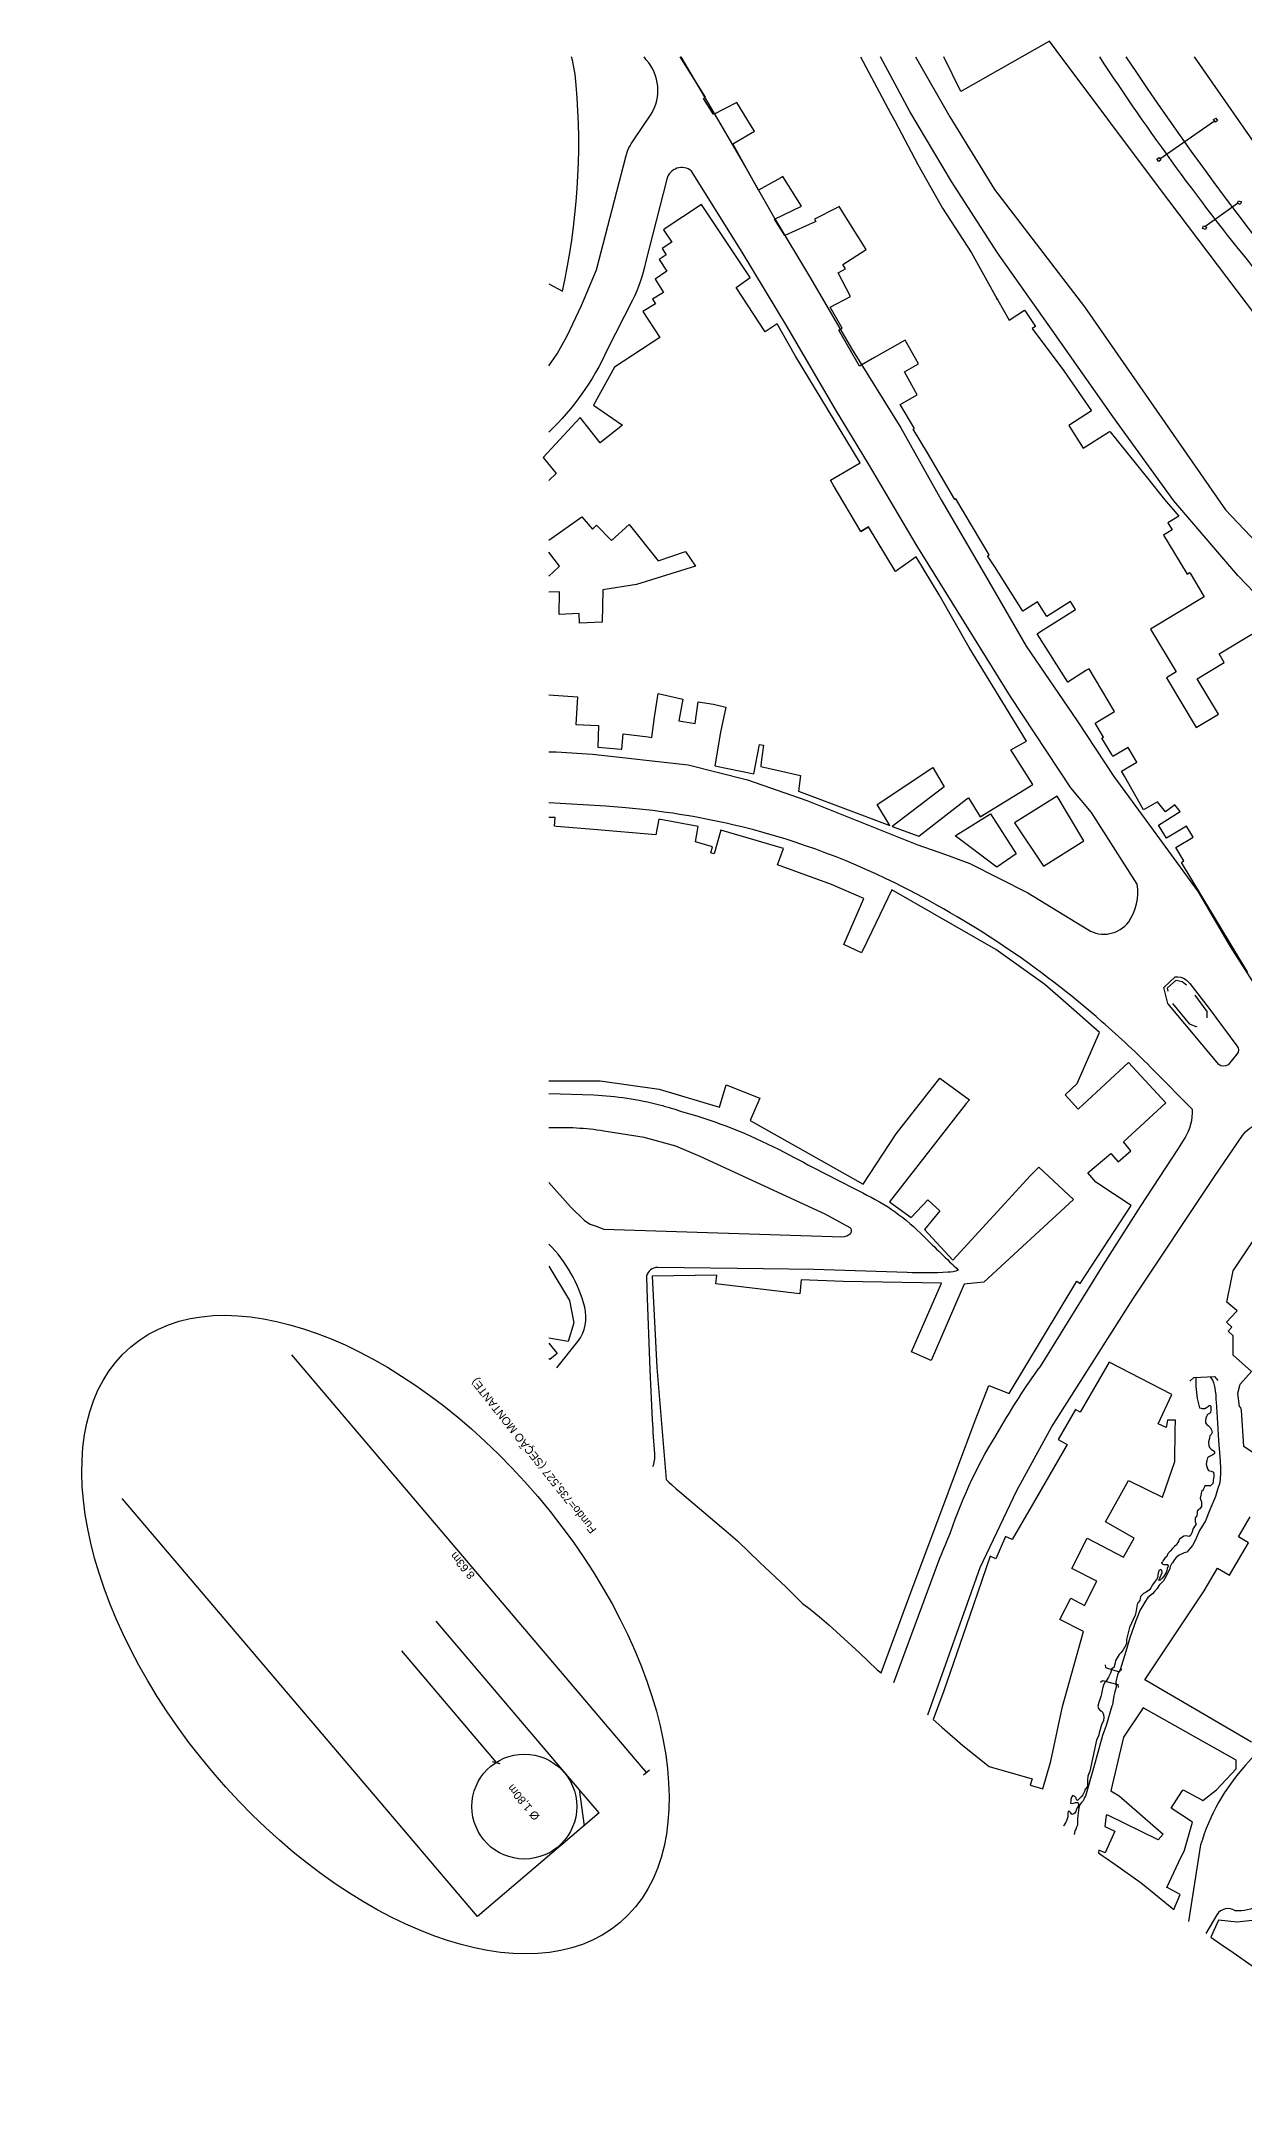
# Model space of a CAD drawing. Header units: metres. Extents: x 320405 to 332543, y 7395686 to 7410003.
# Drawn here: x 320404.8 to 320630.5, y 7409616.9 to 7410002.9 of the extents above; entities that cross this region are included whole.
import ezdxf

# ---------------------------------------------------------------- set-up
doc = ezdxf.new("R2010")
doc.units = ezdxf.units.M
doc.header["$LTSCALE"] = 10
doc.header["$MEASUREMENT"] = 0
doc.linetypes.add('DASHED', pattern=[0.75, 0.5, -0.25])
for name, color, linetype in [('Canteiro', 45, 'DASHED'), ('DETALHES', 45, 'Continuous'), ('Divisas', 45, 'Continuous'), ('Edificações', 30, 'Continuous'), ('Hidrografia', 140, 'Continuous'), ('Linha Férrea', 20, 'Continuous'), ('Pontes_Viadutos_Tubos', 190, 'Continuous'), ('Pórticos', 45, 'Continuous'), ('Vias Primárias', 230, 'Continuous')]:
    doc.layers.add(name, color=color, linetype=linetype)
doc.styles.add('ARIAL', font='arial.ttf')

msp = doc.modelspace()

# ---------------------------------------------------------------- linework, layer by layer
at = {"layer": 'Canteiro', "flags": 128}
msp.add_lwpolyline([(320620.19, 7409818.7), (320616.63, 7409823.02), (320615.97, 7409825.47), (320617.63, 7409826.92), (320618.74, 7409826.69), (320620.02, 7409825.64), (320623.39, 7409821.02), (320623.37, 7409819.7), (320621.38, 7409818.19), (320620.19, 7409818.7)], dxfattribs=at)
at = {"layer": 'DETALHES'}
for p, q in [((320451.75, 7409756.7), (320518.33, 7409678.38)), ((320486.63, 7409651.43), (320420.04, 7409729.75)), ((320505.71, 7409675.24), (320478.9, 7409706.77)), ((320472.36, 7409701.2), (320490.12, 7409680.31)), ((320489.37, 7409680.48), (320490.83, 7409680.12)), ((320518.9, 7409678.87), (320517.76, 7409677.89)), ((320509.46, 7409670.84), (320505.71, 7409675.24)), ((320505.71, 7409675.24), (320506.64, 7409668.45)), ((320509.46, 7409670.84), (320486.63, 7409651.43))]:
    msp.add_line(p, q, dxfattribs=at)
msp.add_circle((320495.42, 7409672.03), 9.83, dxfattribs=at)
msp.add_ellipse((320467.51, 7409704.26), major_axis=(-45.87, 53.95), ratio=0.564028, dxfattribs=at)
at = {"layer": 'Divisas'}
for points in [[(320632.55, 7409951.5), (320614.5, 7409975.36), (320595.14, 7410001.24), (320593.9, 7410002.91), (320577.25, 7409993.45), (320574.08, 7410000)], [(320635.24, 7409979.63), (320621.04, 7410000)]]:
    msp.add_lwpolyline(points, dxfattribs=at)
at = {"layer": 'Edificações'}
msp.add_lwpolyline([(320500, 7409957.4), (320502.55, 7409956.05, 0.077127), (320505.13, 7409994.69, 0.042125), (320504.28, 7410000, 0.042125)], format="xyb", dxfattribs=at)
for points in [[(320631.03, 7409828.36), (320622.59, 7409842.38), (320618.61, 7409849), (320619.05, 7409849.27), (320617.54, 7409851.77), (320620.8, 7409853.73), (320619.56, 7409855.79), (320615.81, 7409853.54), (320614.29, 7409855.98), (320618.35, 7409858.51), (320617.39, 7409859.78), (320617.11, 7409859.57), (320615.6, 7409858.44), (320614.15, 7409860.37), (320611.52, 7409858.87), (320607.94, 7409865.14), (320607.39, 7409866.11), (320610.22, 7409867.79), (320608.61, 7409870.51), (320605.77, 7409868.83), (320605.54, 7409869.23), (320603.71, 7409872.3), (320603.98, 7409872.46), (320602.42, 7409875.1), (320602.63, 7409875.22), (320606.09, 7409877.28), (320601.32, 7409885.3), (320600.84, 7409885), (320597.3, 7409882.76), (320591.54, 7409891.85), (320592.18, 7409892.26), (320598.75, 7409896.42), (320598.75, 7409896.42), (320597.81, 7409897.91), (320593.36, 7409895.09), (320591.65, 7409897.8), (320589.39, 7409896.37), (320588.89, 7409896.06), (320583.6, 7409904.4), (320582.24, 7409906.44), (320582.57, 7409906.66), (320576.32, 7409917.16), (320576.32, 7409917.16), (320576.12, 7409917.04), (320571.03, 7409925.77), (320568.33, 7409930.18), (320568.57, 7409930.33), (320565.88, 7409934.81), (320569.09, 7409936.61), (320566.66, 7409940.95), (320569.33, 7409942.45), (320566.84, 7409946.89), (320561.05, 7409943.64), (320558.23, 7409942.02), (320554.37, 7409948.74), (320555.01, 7409949.11), (320552.75, 7409953.05), (320556.57, 7409955.04), (320554.26, 7409959.51), (320555.65, 7409960.23), (320555.1, 7409961.08), (320559.48, 7409963.84), (320554.44, 7409971.92), (320553.98, 7409971.68), (320549.79, 7409969.52), (320550.06, 7409969.12), (320544.28, 7409966.47), (320542.33, 7409969.58), (320547.36, 7409971.96), (320543.9, 7409977.53), (320543.53, 7409977.32), (320539.31, 7409974.98), (320534.49, 7409983.68), (320538.55, 7409986.04), (320537.84, 7409987.21), (320535.28, 7409991.44), (320530.88, 7409989.17), (320530.81, 7409989.28), (320528.98, 7409992.19), (320529.05, 7409992.23), (320529.36, 7409992.4), (320524.61, 7410000)], [(320558.46, 7410000), (320564.09, 7409989.39), (320564.85, 7409987.97), (320564.85, 7409987.97), (320569.18, 7409979.81), (320573.79, 7409971.62), (320579.24, 7409963.23), (320584.05, 7409954.54), (320583.95, 7409954.73), (320584.16, 7409954.35), (320586.3, 7409950.59), (320589.16, 7409952.52), (320589.47, 7409952.06), (320591.24, 7409949.45), (320590.6, 7409949.06), (320596.54, 7409941.12), (320601.77, 7409933.64), (320597.47, 7409930.9), (320600.2, 7409926.61), (320605.14, 7409929.77), (320605.22, 7409929.68), (320612.24, 7409920.98), (320615.41, 7409917.04), (320618.13, 7409913.9), (320616.03, 7409912.63), (320616.84, 7409911.3), (320615.25, 7409910.34), (320617.18, 7409907.13), (320619.66, 7409903.02), (320620.15, 7409903.32), (320620.22, 7409903.2), (320620.22, 7409903.2), (320622.89, 7409898.77), (320612.83, 7409892.72), (320617.64, 7409884.71), (320615.78, 7409883.6), (320621.37, 7409874.3), (320625.53, 7409876.8), (320621.55, 7409883.41), (320626.63, 7409886.47), (320625.66, 7409888.1), (320631.78, 7409891.78)], [(320500, 7409880.39), (320505.38, 7409880), (320505.07, 7409874.81), (320509.34, 7409874.66), (320509.2, 7409870.58), (320513.58, 7409870.2), (320513.69, 7409870.19), (320513.94, 7409873.1), (320518.65, 7409872.52), (320519.33, 7409872.43), (320519.85, 7409876.19), (320520.53, 7409880.66), (320525.15, 7409879.58), (320524.39, 7409875.52), (320527.45, 7409875.04), (320528.03, 7409879.11), (320530.91, 7409878.64), (320533.19, 7409878.07), (320532.2, 7409873.38), (320531.15, 7409867.09), (320538.43, 7409865.57), (320539.5, 7409871.12), (320540.24, 7409870.98), (320539.83, 7409867.76), (320539.73, 7409866.97), (320547.19, 7409865.29), (320546.82, 7409862.35), (320563.95, 7409855.92), (320561.58, 7409859.87), (320571.98, 7409866.79), (320574.14, 7409863.14), (320564.39, 7409855.75), (320569.38, 7409853.93), (320578.38, 7409860.9), (320578.67, 7409861.11), (320580.88, 7409857.52), (320590.72, 7409863.57), (320586.65, 7409870.07), (320589.55, 7409871.71), (320578.79, 7409889.27), (320573.19, 7409899.16), (320568.88, 7409906.28), (320564.99, 7409903.51), (320559.96, 7409911.89), (320558.53, 7409911.03), (320553.29, 7409919.75), (320552.79, 7409920.63), (320558.4, 7409923.86), (320546.26, 7409943.85), (320542.79, 7409949.96), (320540.55, 7409948.43), (320535.13, 7409956.73), (320537.73, 7409958.63), (320528.61, 7409972.32), (320521.64, 7409967.67), (320521.5, 7409967.58), (320523.06, 7409965.23), (320521.26, 7409964.03), (320522.03, 7409962.88), (320520.69, 7409961.99), (320522.14, 7409959.81), (320519.94, 7409958.33), (320521.5, 7409955.8), (320519.47, 7409954.55), (320520, 7409953.69), (320517.63, 7409952.23), (320520.81, 7409947.35), (320512.34, 7409941.83), (320508.69, 7409935.26), (320508.37, 7409934.67), (320513.82, 7409930.91), (320509.63, 7409927.6), (320505.87, 7409932.36), (320498.93, 7409924.9), (320501.39, 7409921.91), (320500, 7409920.6)], [(320500, 7409909.36), (320506.19, 7409913.79), (320508.22, 7409911.44), (320508.97, 7409912.17), (320511.75, 7409909.35), (320515.05, 7409912.33), (320520.5, 7409905.49), (320525.61, 7409907.24), (320527.49, 7409904.54), (320516.47, 7409901.09), (320510.12, 7409900.08), (320510, 7409893.99), (320505.73, 7409893.85), (320505.67, 7409895.62), (320501.97, 7409895.43), (320502.01, 7409899.7), (320500, 7409899.61)], [(320500, 7409902.64), (320501.87, 7409904.37), (320501.87, 7409904.37), (320502, 7409904.49), (320500, 7409907.11)], [(320500, 7409808.08), (320509.66, 7409808.08), (320520.69, 7409806.51), (320532, 7409803.11), (320533.23, 7409807.29), (320539.59, 7409804.81), (320537.73, 7409800.63), (320558.97, 7409788.7), (320565.12, 7409798.13), (320573.34, 7409808.53), (320578.89, 7409804.46), (320578.26, 7409803.8), (320563.85, 7409785.38), (320567.94, 7409782.44), (320571.04, 7409785.77), (320573.29, 7409783.68), (320570.41, 7409780.2), (320575.72, 7409774.43), (320590.34, 7409790.29), (320591.9, 7409791.86), (320598.36, 7409785.79), (320598.36, 7409785.79), (320581.54, 7409770.3), (320578.45, 7409770), (320577.88, 7409769.94), (320571.66, 7409755.66), (320568.02, 7409757.25), (320573.62, 7409770.1), (320555.21, 7409770.42), (320547.34, 7409770.76), (320547.07, 7409768.12), (320531.32, 7409769.98), (320531.52, 7409771.65), (320519.4, 7409771.46), (320519.4, 7409771.46), (320520.27, 7409754.34), (320520.27, 7409754.32), (320521.99, 7409733.32), (320522.52, 7409732.83), (320522.99, 7409732.4), (320523.9, 7409731.59), (320524.94, 7409730.71), (320530.35, 7409726.17), (320533.19, 7409723.74), (320535.36, 7409721.86), (320539.57, 7409717.76), (320544.5, 7409713.13), (320547.59, 7409710.07), (320549.01, 7409709.03), (320550.77, 7409707.57), (320552.53, 7409706.11), (320555.38, 7409703.48), (320558.23, 7409700.86), (320559.89, 7409699.26), (320561.54, 7409697.66), (320562.3, 7409697.12), (320567.96, 7409712.37), (320573.31, 7409726.65), (320579.95, 7409744.37), (320582.5, 7409750.97), (320586.34, 7409749.48), (320598.99, 7409770.49), (320599.61, 7409770.09), (320609.21, 7409784.67), (320602.58, 7409789.04), (320601.08, 7409790.8), (320605.37, 7409794.46), (320606.73, 7409792.86), (320609.15, 7409794.93), (320607.74, 7409796.59), (320615.67, 7409803.95), (320608.68, 7409811.5), (320600.04, 7409803.49), (320599.52, 7409803.01), (320599.27, 7409802.77), (320596.79, 7409805.43), (320599.08, 7409807.55), (320603.25, 7409817.11), (320596.93, 7409822.65), (320592.97, 7409826.12), (320583.84, 7409832.66), (320564.32, 7409843.82), (320560.55, 7409836.05), (320558.6, 7409832.04), (320555.33, 7409833.62), (320559.04, 7409842.24), (320552.99, 7409844.85), (320542.86, 7409848.51), (320543.98, 7409851.61), (320532.25, 7409855.01), (320530.98, 7409850.62), (320530.38, 7409850.8), (320530.71, 7409851.91), (320527.5, 7409852.84), (320528.03, 7409855.75), (320520.63, 7409857.1), (320520.08, 7409854.18), (320520.08, 7409854.18), (320508.4, 7409855.15), (320501.47, 7409855.75), (320501.1, 7409855.78), (320501.2, 7409857.39), (320500, 7409857.43)], [(320637.79, 7409734.44), (320630.28, 7409739.54), (320629.84, 7409746.28), (320629.74, 7409746.81), (320629.48, 7409746.93), (320629.19, 7409749.52), (320629.61, 7409751.23), (320631.72, 7409753.57), (320628.31, 7409756.65), (320628.28, 7409760.28), (320627.36, 7409761.16), (320628.03, 7409761.86), (320627.05, 7409762.8), (320628.89, 7409764.73), (320629.05, 7409764.92), (320628.97, 7409764.99), (320627.14, 7409766.57), (320628.07, 7409771.21), (320628.32, 7409772.45), (320642.43, 7409793.56)], [(320500, 7409773.33), (320503.91, 7409766.86), (320504.72, 7409762.72), (320503.61, 7409759.18), (320500, 7409759.82)], [(320500, 7409758.86), (320501.59, 7409756.96), (320500.2, 7409755.81), (320500, 7409756.01)], [(320631.77, 7409684.11), (320611.74, 7409695.78), (320622.84, 7409712.49), (320625.34, 7409716.73), (320627.61, 7409715.39), (320631.21, 7409721.49), (320629.31, 7409722.61), (320631.5, 7409726.32)], [(320634.64, 7409650.96), (320629.04, 7409650.39), (320625.54, 7409650.71), (320624.09, 7409647.57), (320625.98, 7409646.26), (320628.29, 7409644.65), (320631.88, 7409642.15)]]:
    msp.add_lwpolyline(points, dxfattribs=at)
for points in [[(320559.96, 7409911.89), (320558.53, 7409911.03)], [(320595.32, 7409861.38), (320587.34, 7409856.39), (320592.72, 7409848.31), (320600.32, 7409853.02)], [(320582.81, 7409858.11), (320587.62, 7409850.61), (320583.97, 7409848.12), (320576.18, 7409853.98)], [(320628.97, 7409764.99), (320629.05, 7409764.92)], [(320597.19, 7409739.9), (320590.42, 7409728.24), (320586.85, 7409722.08), (320585.65, 7409722.62), (320583.81, 7409718.48), (320582.72, 7409718.96), (320578.96, 7409707.85), (320574.04, 7409693.75), (320572.08, 7409688.35), (320573.71, 7409686.9), (320577.65, 7409683.46), (320582.54, 7409679.54), (320590.6, 7409677.21), (320590.26, 7409676.04), (320592.62, 7409675.36), (320594.13, 7409680.56), (320596.33, 7409690.78), (320600.24, 7409704.82), (320600.24, 7409704.82), (320595.81, 7409707.1), (320597.85, 7409711.07), (320600.45, 7409709.74), (320602.77, 7409714.25), (320598.04, 7409716.67), (320600.94, 7409722.31), (320607.77, 7409718.8), (320609.76, 7409722.35), (320604.36, 7409725.37), (320608.71, 7409733.14), (320615.07, 7409730.03), (320617.36, 7409736.7), (320617.44, 7409742.59), (320617.47, 7409744.46), (320615.97, 7409744.48), (320615.77, 7409743.07), (320614.23, 7409743.78), (320616.78, 7409749.24), (320605.09, 7409755.33), (320599.63, 7409745.93), (320598.76, 7409746.44), (320595.52, 7409740.86)], [(320611.46, 7409690.51), (320607.74, 7409685.06), (320605.4, 7409674.98), (320606.93, 7409674.02), (320615.19, 7409666.88), (320614.27, 7409665.82), (320604.83, 7409670.39), (320604.48, 7409670.43), (320604.25, 7409668.28), (320606.15, 7409667.43), (320604.32, 7409663.34), (320603.13, 7409663.87), (320603.04, 7409663.39), (320603.94, 7409662.76), (320604.3, 7409662.5), (320606.11, 7409661.23), (320611.08, 7409657.75), (320614.12, 7409655.23), (320617.17, 7409652.71), (320618.38, 7409655.58), (320616.05, 7409656.81), (320615.85, 7409656.88), (320618.07, 7409661.53), (320619.17, 7409663.84), (320620.69, 7409669.12), (320616.67, 7409671.7), (320618.7, 7409674.86), (320618.93, 7409675.18), (320622.43, 7409673.28), (320622.64, 7409673.16), (320625.18, 7409675.15), (320628.84, 7409679.1), (320628.87, 7409680.71)]]:
    msp.add_lwpolyline(points, close=True, dxfattribs=at)
at = {"layer": 'Hidrografia'}
for points in [[(320621.28, 7409752.44), (320621.28, 7409750.76), (320621.55, 7409748.52), (320622.01, 7409746.77), (320622.28, 7409746.68), (320622.42, 7409746.64), (320622.88, 7409746.64), (320622.97, 7409746.64), (320623.29, 7409746.82), (320623.66, 7409747.09), (320623.8, 7409747.23), (320623.98, 7409747.18), (320624.12, 7409747.05), (320624.12, 7409746.59), (320624.12, 7409746.27), (320624.07, 7409745.9), (320623.89, 7409745.72), (320623.47, 7409745.49), (320623.29, 7409745.17), (320623.2, 7409744.85), (320623.11, 7409744.39), (320623.11, 7409744.12), (320623.11, 7409743.98), (320623.34, 7409743.62), (320623.66, 7409743.39), (320624.02, 7409743.07), (320624.25, 7409742.61), (320624.34, 7409742.11), (320624.21, 7409741.74), (320623.93, 7409741.51), (320623.84, 7409741.14), (320623.8, 7409740.82), (320623.7, 7409740.37), (320623.7, 7409740.14), (320623.75, 7409739.68), (320623.89, 7409739.36), (320624.21, 7409738.99), (320624.62, 7409738.72), (320624.8, 7409738.44), (320624.8, 7409738.22), (320624.66, 7409738.08), (320624.34, 7409737.9), (320623.89, 7409737.62), (320623.47, 7409737.39), (320623.34, 7409736.89), (320623.25, 7409736.2), (320623.34, 7409735.75), (320623.52, 7409735.33), (320623.7, 7409735.01), (320624.2, 7409734.88), (320624.64, 7409734.73), (320624.71, 7409734.29), (320624.71, 7409733.85), (320624.64, 7409733.49), (320624.57, 7409733.19), (320624.57, 7409732.9), (320624.49, 7409732.61), (320624.05, 7409732.17), (320623.68, 7409732.17), (320623.24, 7409732.17), (320623.02, 7409732.17), (320622.95, 7409731.95), (320622.73, 7409731.58), (320622.66, 7409731.36), (320622.36, 7409731.07), (320622.29, 7409730.7), (320622.22, 7409730.41), (320622.14, 7409729.82), (320622.22, 7409729.45), (320622.36, 7409729.16), (320622.36, 7409728.72), (320622.36, 7409728.28), (320622.07, 7409727.84), (320621.78, 7409727.69), (320621.56, 7409727.4), (320621.56, 7409727.03), (320621.48, 7409726.52), (320621.19, 7409726.15), (320621.19, 7409725.42), (320621.34, 7409725.05), (320621.19, 7409724.68), (320620.82, 7409724.17), (320620.53, 7409723.36), (320620.31, 7409722.85), (320620.03, 7409722.67), (320619.77, 7409722.7), (320619.4, 7409722.76), (320619.05, 7409722.7), (320618.82, 7409722.55), (320618.47, 7409722.35), (320618.26, 7409722.15), (320618.09, 7409721.86), (320617.95, 7409721.51), (320617.71, 7409721.1), (320617.31, 7409720.76), (320616.96, 7409720.38), (320616.49, 7409719.91), (320616, 7409719.31), (320615.86, 7409718.9), (320615.51, 7409718.61), (320615.16, 7409718.12), (320615.04, 7409717.89), (320614.9, 7409717.69), (320615, 7409717.51), (320615.32, 7409717.42), (320615.65, 7409717.42), (320615.83, 7409717.42), (320615.97, 7409717.42), (320616.07, 7409717.37), (320616.07, 7409717.28), (320616.11, 7409717.09), (320615.93, 7409716.62), (320615.88, 7409716.3), (320615.74, 7409715.93), (320615.32, 7409715.23), (320615, 7409714.86), (320614.81, 7409714.63), (320614.62, 7409714.44), (320614.39, 7409714.39), (320614.44, 7409714.58), (320614.58, 7409714.81), (320614.67, 7409715.18), (320614.9, 7409715.56), (320615, 7409715.93), (320614.95, 7409716.25), (320614.76, 7409716.44), (320614.39, 7409716.3), (320614.3, 7409715.97), (320614.2, 7409715.51), (320614.16, 7409715.14), (320614.07, 7409714.76), (320613.69, 7409714.25), (320613.18, 7409713.56), (320612.86, 7409713.04), (320612.62, 7409712.63), (320611.97, 7409712.21), (320611.51, 7409711.98), (320610.95, 7409711.42), (320610.81, 7409710.67), (320610.48, 7409710.3), (320610.3, 7409709.88), (320610.06, 7409708.43), (320609.92, 7409707.92), (320609.55, 7409707.08), (320609.27, 7409706.43), (320608.85, 7409705.6), (320608.28, 7409703.36), (320608.28, 7409702.54), (320607.91, 7409701.87), (320607.68, 7409701.43), (320607.31, 7409700.9), (320606.94, 7409700.53), (320606.56, 7409699.93), (320606.26, 7409699.41), (320606.19, 7409698.97), (320605.97, 7409698.29), (320605.97, 7409698.15), (320605.57, 7409697.82), (320605.28, 7409697.03), (320604.91, 7409696.28), (320604.54, 7409695.63), (320604.4, 7409695.44), (320604.21, 7409695.21), (320604.02, 7409694.79), (320603.84, 7409694.18), (320603.74, 7409693.76), (320603.65, 7409693.15), (320603.51, 7409692.68), (320603.37, 7409692.26), (320603.14, 7409691.52), (320602.95, 7409690.85), (320603.09, 7409690.39), (320603.32, 7409690.11), (320603.6, 7409689.92), (320603.79, 7409689.73), (320603.98, 7409689.31), (320604.07, 7409688.75), (320603.98, 7409688.19), (320603.65, 7409687.35), (320603.37, 7409686.46), (320603.04, 7409685.3), (320602.71, 7409684.46), (320601.42, 7409678.66), (320601.04, 7409677.76), (320600.97, 7409677.01), (320600.97, 7409676.34), (320600.97, 7409675.82), (320600.59, 7409675.29), (320600.44, 7409674.84), (320600.14, 7409674.24), (320599.84, 7409673.87), (320599.4, 7409673.42), (320599.1, 7409673.19), (320598.95, 7409673.27), (320598.87, 7409673.64), (320598.65, 7409673.94), (320598.27, 7409674.09), (320597.97, 7409673.79), (320597.9, 7409673.34), (320597.9, 7409673.04), (320597.82, 7409672.67), (320598.12, 7409672.6), (320598.57, 7409672.74), (320598.72, 7409672.82), (320599.17, 7409672.82), (320599.32, 7409672.52), (320599.25, 7409672.07), (320599.02, 7409671.7), (320598.8, 7409671.1), (320598.65, 7409670.8), (320598.42, 7409670.65), (320598.05, 7409670.57), (320597.9, 7409670.87), (320597.6, 7409671.1), (320597.37, 7409671.17), (320597.3, 7409670.65), (320597.3, 7409670.12), (320597.07, 7409669.37), (320596.92, 7409669.08), (320596.55, 7409668.48), (320596.48, 7409668.39)], [(320624.02, 7409752.57), (320624.44, 7409751.95), (320624.62, 7409751.53), (320624.74, 7409751.02), (320624.86, 7409750.42), (320624.92, 7409749.88), (320625.04, 7409749.19), (320625.04, 7409748.27), (320625.1, 7409747.91), (320625.37, 7409743.92), (320625.56, 7409740.66), (320625.8, 7409737.58), (320625.94, 7409735.62), (320625.94, 7409734.37), (320625.8, 7409732.72), (320625.37, 7409731.47), (320624.98, 7409730.13), (320623.93, 7409727.63), (320623.11, 7409725.61), (320622, 7409723.78), (320621.14, 7409721.77), (320620.71, 7409720.95), (320619.6, 7409719.7), (320619.12, 7409719.61), (320618.21, 7409719.13), (320617.63, 7409718.74), (320617.3, 7409718.36), (320616.91, 7409717.69), (320616.77, 7409717.5), (320616.48, 7409717.02), (320616.43, 7409716.63), (320616.24, 7409716.2), (320615.56, 7409714.89), (320615.23, 7409714.36), (320614.84, 7409713.88), (320614.46, 7409713.5), (320614.03, 7409712.92), (320613.59, 7409712.35), (320613.16, 7409711.92), (320612.34, 7409711.24), (320611.72, 7409710.33), (320611.34, 7409709.61), (320610.86, 7409708.89), (320610.04, 7409706.82), (320608.93, 7409703.65), (320608.21, 7409701.11), (320607.15, 7409697.64), (320606.67, 7409696.97), (320606.34, 7409695.38), (320606.38, 7409694.86), (320606.38, 7409694.38), (320606.24, 7409693.99), (320606.1, 7409693.51), (320605.95, 7409692.79), (320605.81, 7409691.98), (320605.66, 7409691.11), (320605.57, 7409690.87), (320604.51, 7409687.21), (320603.84, 7409685.34), (320603.12, 7409682.84), (320602.15, 7409679.23), (320601.58, 7409677.31), (320601.15, 7409675.73), (320600.62, 7409673.95), (320600.38, 7409673.66), (320600.33, 7409673.38), (320600.19, 7409673.09), (320599.85, 7409672.8), (320599.51, 7409672.27), (320599.37, 7409671.7), (320599.32, 7409671.31), (320599.13, 7409669.77), (320599.13, 7409669.05), (320599.13, 7409668.57), (320598.93, 7409668.14), (320598.84, 7409667.75), (320598.65, 7409667.46), (320598.48, 7409666.82)]]:
    msp.add_lwpolyline(points, dxfattribs=at)
at = {"layer": 'Linha Férrea', "flags": 128}
for points in [[(321000, 7409665.79, 0.078197), (320889.69, 7409761.64, 0.016428), (320831.73, 7409795.8, -0.029281), (320758.16, 7409840.19, -0.075107), (320633.21, 7409959.15, -0.026282), (320603.28, 7410000, -0.026282)], [(321000, 7409672.46, 0.064653), (320912.3, 7409751.47, 0.030753), (320836.25, 7409797.86, -0.016147), (320768.63, 7409837.8, -0.096819), (320608.25, 7410000, -0.096819)]]:
    msp.add_lwpolyline(points, format="xyb", dxfattribs=at)
at = {"layer": 'Pontes_Viadutos_Tubos'}
for points in [[(320620.18, 7409751.78), (320620.95, 7409752.42), (320624.8, 7409752.61), (320625.44, 7409751.91)], [(320604.31, 7409698.62), (320604.39, 7409698.09), (320606.96, 7409697.31), (320607.45, 7409697.76)], [(320603.45, 7409695.35), (320603.78, 7409695.67), (320606.68, 7409694.9), (320606.76, 7409694.37)]]:
    msp.add_lwpolyline(points, dxfattribs=at)
at = {"layer": 'Pórticos'}
for points in [[(320614.58, 7409980.88), (320624.83, 7409987.97)], [(320623.01, 7409968.18), (320629.11, 7409972.55)]]:
    msp.add_lwpolyline(points, dxfattribs=at)
for points in [[(320625.05, 7409988.51), (320625.4, 7409988.05), (320625.01, 7409987.74), (320624.65, 7409988.2)], [(320614.41, 7409981.1), (320614.76, 7409980.65), (320614.36, 7409980.34), (320614.01, 7409980.8)], [(320629.3, 7409973.01), (320629.84, 7409972.78), (320629.64, 7409972.32), (320629.11, 7409972.55)], [(320622.75, 7409968.29), (320623.28, 7409968.06), (320623.09, 7409967.61), (320622.55, 7409967.83)]]:
    msp.add_lwpolyline(points, close=True, dxfattribs=at)
at = {"layer": 'Vias Primárias'}
for points in [[(320500, 7409942.08), (320501.58, 7409944.34), (320503.45, 7409947.67), (320506.16, 7409953.4), (320508.94, 7409960.07), (320514.42, 7409981.24, -0.098801), (320515.96, 7409984.4), (320519.17, 7409989.21, 0.335072), (320518.28, 7409999.4), (320517.91, 7410000)], [(320524.73, 7410000), (320531.63, 7409988.27), (320536.22, 7409980.49), (320542.39, 7409969.6), (320549.04, 7409958.48), (320556.76, 7409945.34), (320565.98, 7409930.42), (320573.58, 7409916.97), (320581.65, 7409903.16), (320589.52, 7409889.51), (320599.06, 7409875.54), (320605.94, 7409865.1), (320613.34, 7409855.04), (320621.73, 7409843.49), (320627.75, 7409833.21), (320633.53, 7409824.1, 0.50602)], [(320500, 7409869.73), (320501.36, 7409869.73), (320508.2, 7409869.29), (320526.16, 7409867.29), (320537.28, 7409864.49), (320548.37, 7409860.58), (320569.02, 7409852.37), (320574.37, 7409850.45), (320578.94, 7409848.79), (320589.83, 7409843.3), (320601.06, 7409836.4, 0.387271), (320608.72, 7409837.86, 0.193206), (320610.31, 7409844.91), (320601.76, 7409858.33), (320597.89, 7409862.94), (320586.58, 7409880.06), (320568.89, 7409908.58), (320559.97, 7409923.69), (320553.96, 7409933.57), (320544.61, 7409949.49), (320536.24, 7409963.37), (320526.75, 7409978.57, 0.548937), (320522.12, 7409977.06), (320518.11, 7409961.44, -0.069848), (320515.7, 7409954.4), (320510.97, 7409945.07, -0.094603), (320500, 7409929.62)], [(320512.35, 7409968.14, 0.000002), (320512.34, 7409968.12)], [(320564.7, 7409695.27), (320573.29, 7409718.57, 0.012581), (320575.32, 7409723.4, -0.059258), (320584.5, 7409742.68, -0.0279), (320592.16, 7409754.53), (320603.96, 7409773.49), (320610.94, 7409784.5), (320618.06, 7409795.34), (320619.28, 7409797.36, 0.155246), (320620.69, 7409802.69), (320613.39, 7409810.03, 0.020324), (320603.71, 7409819.13, 0.065137), (320564.98, 7409845.09, 0.057784), (320534.5, 7409856.05, 0.036725), (320514.46, 7409859.21), (320510.67, 7409859.52), (320500, 7409860.15)], [(320625.61, 7409811.14), (320616.06, 7409822.56), (320615.29, 7409825.55), (320617.42, 7409827.56, -0.171303), (320619.47, 7409827), (320620.19, 7409826.28), (320623.82, 7409821.59), (320628.99, 7409814.61, -0.384175), (320629.02, 7409813.06), (320627.36, 7409811.06, -0.348629), (320625.61, 7409811.14, 15.207134)], [(320500, 7409805.65), (320500, 7409805.65), (320508.45, 7409805.43, -0.051777), (320520.77, 7409803.54, -0.02152), (320525.05, 7409802.25), (320527.78, 7409801.48, -0.048542), (320545.17, 7409794.11, 0.000784), (320558.85, 7409787.04, -0.08967), (320570.29, 7409778.89, 0.00408), (320576.76, 7409772.59, -0.104329), (320574.81, 7409772.17, -0.026337), (320567.18, 7409772.13), (320549.72, 7409772.66), (320540.27, 7409772.84), (320520.42, 7409773.09, 0.336459), (320518.33, 7409771.46), (320518.38, 7409769), (320518.92, 7409753.9), (320519.39, 7409744.49, 0.009569), (320519.83, 7409738.16, -0.123694), (320519.43, 7409735.68)], [(320500, 7409788.97), (320504.05, 7409784.42), (320506.68, 7409781.9), (320507.79, 7409781.19), (320508.9, 7409780.79), (320510.33, 7409780.28), (320555.05, 7409778.84, 0.20042), (320556.54, 7409779.41, 0.451899), (320556.5, 7409780.47), (320551.79, 7409783.09), (320528.38, 7409793.89), (320523.84, 7409795.81), (320517.89, 7409797.42), (320510.32, 7409798.63, 0.050915), (320500, 7409799.22, 0.050915)], [(320571.07, 7409689.24), (320580.85, 7409716.86), (320587.72, 7409731.27), (320594.25, 7409743.15), (320609.49, 7409767.1), (320624.83, 7409790.1), (320630.08, 7409797.8, -0.353266), (320636.77, 7409799.83, -0.10098), (320645.24, 7409794.2, -0.029971), (320658.81, 7409774.89, 0.19254), (320688.33, 7409752.5, -0.149282), (320690.87, 7409751.22, -0.334363), (320691.21, 7409749.14), (320686.57, 7409743.99), (320672.93, 7409728.58), (320651.39, 7409704.1), (320632.84, 7409682.27), (320630.63, 7409679.82, 0.111035), (320622.21, 7409664.83), (320619.93, 7409650.47)], [(320501.49, 7409754.25), (320505.44, 7409759.17, 0.224777), (320506.75, 7409765.64, 0.132858), (320500, 7409777.47)], [(320681.47, 7409616.88), (320687.14, 7409624.17, 0.34337), (320687.14, 7409625.88), (320672, 7409639.48), (320655.09, 7409654.85), (320638.76, 7409668.63), (320634.05, 7409665.45, -0.734972), (320628.67, 7409652.49, 0.428911), (320625.27, 7409651.76), (320623.16, 7409648.22, -0.14051)]]:
    msp.add_lwpolyline(points, format="xyb", dxfattribs=at)
for points in [[(320641.91, 7409889.5), (320629.21, 7409902.74), (320617.18, 7409916.76), (320605.77, 7409932.57), (320594.4, 7409948.73), (320584.1, 7409963.22), (320575.5, 7409976.6), (320567.68, 7409989.72), (320562.16, 7410000)], [(320568.76, 7410000), (320575.17, 7409988.74), (320583.54, 7409975.14), (320600.42, 7409953.15), (320626.9, 7409915.05), (320647.91, 7409892.87), (320658, 7409881.61), (320662.71, 7409876.92)], [(320500.04, 7409777.44), (320500, 7409777.47)], [(320576.91, 7409772.44), (320576.91, 7409772.44)]]:
    msp.add_lwpolyline(points, dxfattribs=at)

# ---------------------------------------------------------------- texts
at = {"layer": 'DETALHES', "style": 'ARIAL'}
for s, rotation, p in [('Fundo=735,527 (SEÇÃO MONTANTE)', 128.279, (320509.03, 7409723.95)), ('8,63m', 129.9754, (320486.25, 7409715.43)), ('Ø 1,80m', 129.9754, (320498.41, 7409670.22))]:
    msp.add_text(s, height=1.5, rotation=rotation, dxfattribs=at).set_placement(p)

doc.saveas('drawing.dxf')
